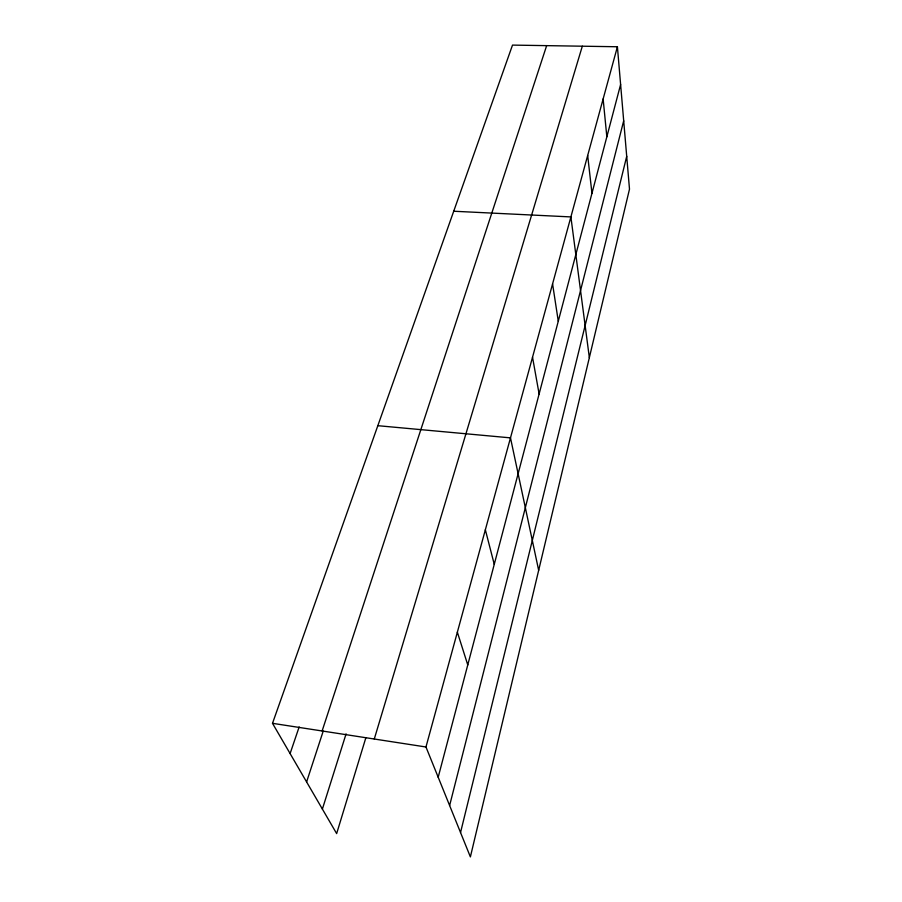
<?xml version="1.0" encoding="UTF-8"?>
<svg xmlns="http://www.w3.org/2000/svg" width="902" height="902" viewBox="0 0 902 902"><rect width="100%" height="100%" fill="white"/><g stroke="black" fill="none" stroke-linecap="round" stroke-linejoin="round"><path stroke-width="1.35" d="M460.539 832.535L626.71 156.317M449.624 805.52L623.688 120.8M438.192 777.231L620.61 84.517M617.408 46.757L629.495 189.138L470.382 856.9L425.969 746.991L617.408 46.757L512.505 45.1L272.505 723.325L336.649 833.595L365.885 737.667M374.285 739.02L582.32 46.205M322.386 809.06L346.086 733.856M306.601 781.933L323.22 731.094M322.115 730.981L546.657 45.641M290.106 753.576L299.16 726.922M453.717 211.237L570.887 216.92L589.344 357.62M377.837 425.688L510.487 437.865L538.663 570.301M272.505 723.325L425.969 746.991M457.359 632.178L467.766 664.932M485.355 529.778L494.251 564.336M532.53 357.237L539.114 393.971M552.576 283.904L558.282 321.213M587.676 155.494L591.96 193.321M603.134 98.961L606.843 136.811"/></g></svg>
